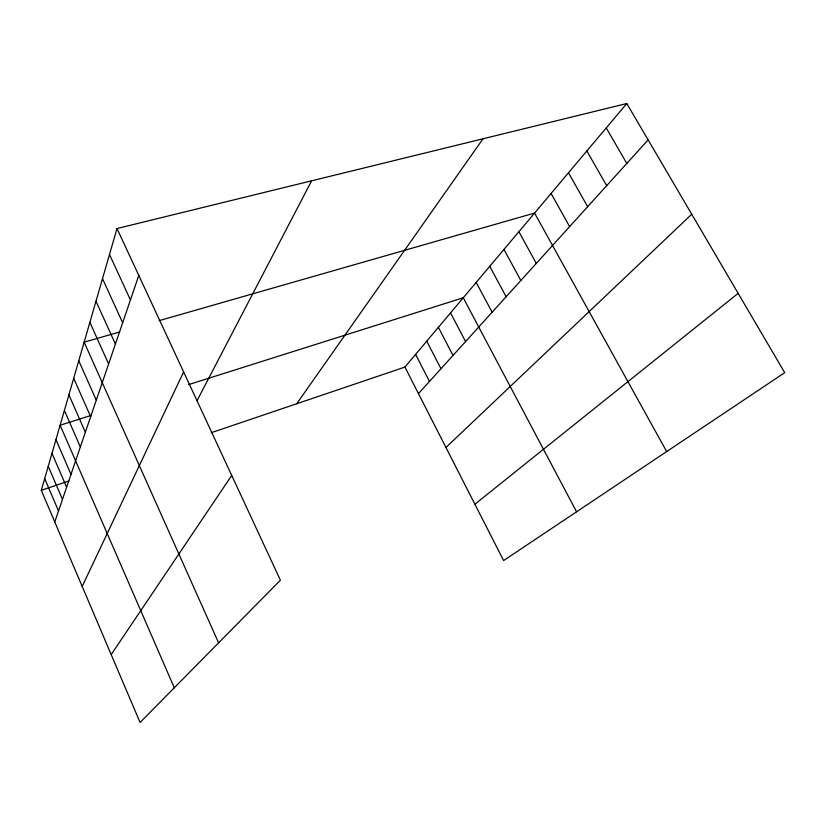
<?xml version="1.0" encoding="UTF-8"?>
<svg xmlns="http://www.w3.org/2000/svg" width="826" height="826" viewBox="0 0 826 826"><rect width="100%" height="100%" fill="white"/><g stroke="black" fill="none" stroke-linecap="round" stroke-linejoin="round"><path stroke-width="1.24" d="M117.003 228.534L280.396 580.193L140.079 722.471L41.3 490.314L117.003 228.534L626.789 103.529L784.7 372.671L503.623 560.565L404.926 367.074L626.789 103.529M54.774 521.98L138.789 275.43M82.197 586.429L183.62 371.917M197.073 400.62L311.619 180.811M111.19 654.574L231.724 475.446M296.74 403.738L483.003 138.789M418.462 393.61L648.121 139.883M445.947 447.485L691.744 214.233M474.888 504.232L738.155 293.344M41.3 490.314L68.909 480.959M211.311 432.69L404.926 367.074M91.283 415.375L60.122 425.225L174.286 687.779M188.669 384.586L463.262 297.773L576.569 511.8M119.739 331.949L84.149 342.15L218.601 642.845M159.17 320.643L534.577 213.067L666.665 451.574M606.243 127.937L626.81 163.434M586.842 150.982L606.687 185.664M568.484 172.799L587.658 206.686M551.087 193.46L569.63 226.603M518.893 231.703L536.291 263.432M503.963 249.421L520.845 280.489M489.756 266.302L506.142 296.74M476.199 282.409L492.12 312.228M450.531 312.899L465.575 341.551M438.369 327.344L453.009 355.448M426.732 341.169L440.981 368.726M415.592 354.395L429.479 381.436M109.497 254.48L130.436 299.941M102.507 278.651L122.661 322.76M95.981 301.211L115.403 344.05M89.879 322.336L108.619 363.967M78.769 360.766L96.281 400.176M73.7 378.287L90.653 416.686M68.909 394.828L85.346 432.246M64.397 410.45L80.339 446.938M55.951 439.649L70.984 474.392M51.997 453.309L66.617 487.237M48.249 466.277L62.466 499.41M44.687 478.595L58.522 510.974"/></g></svg>
